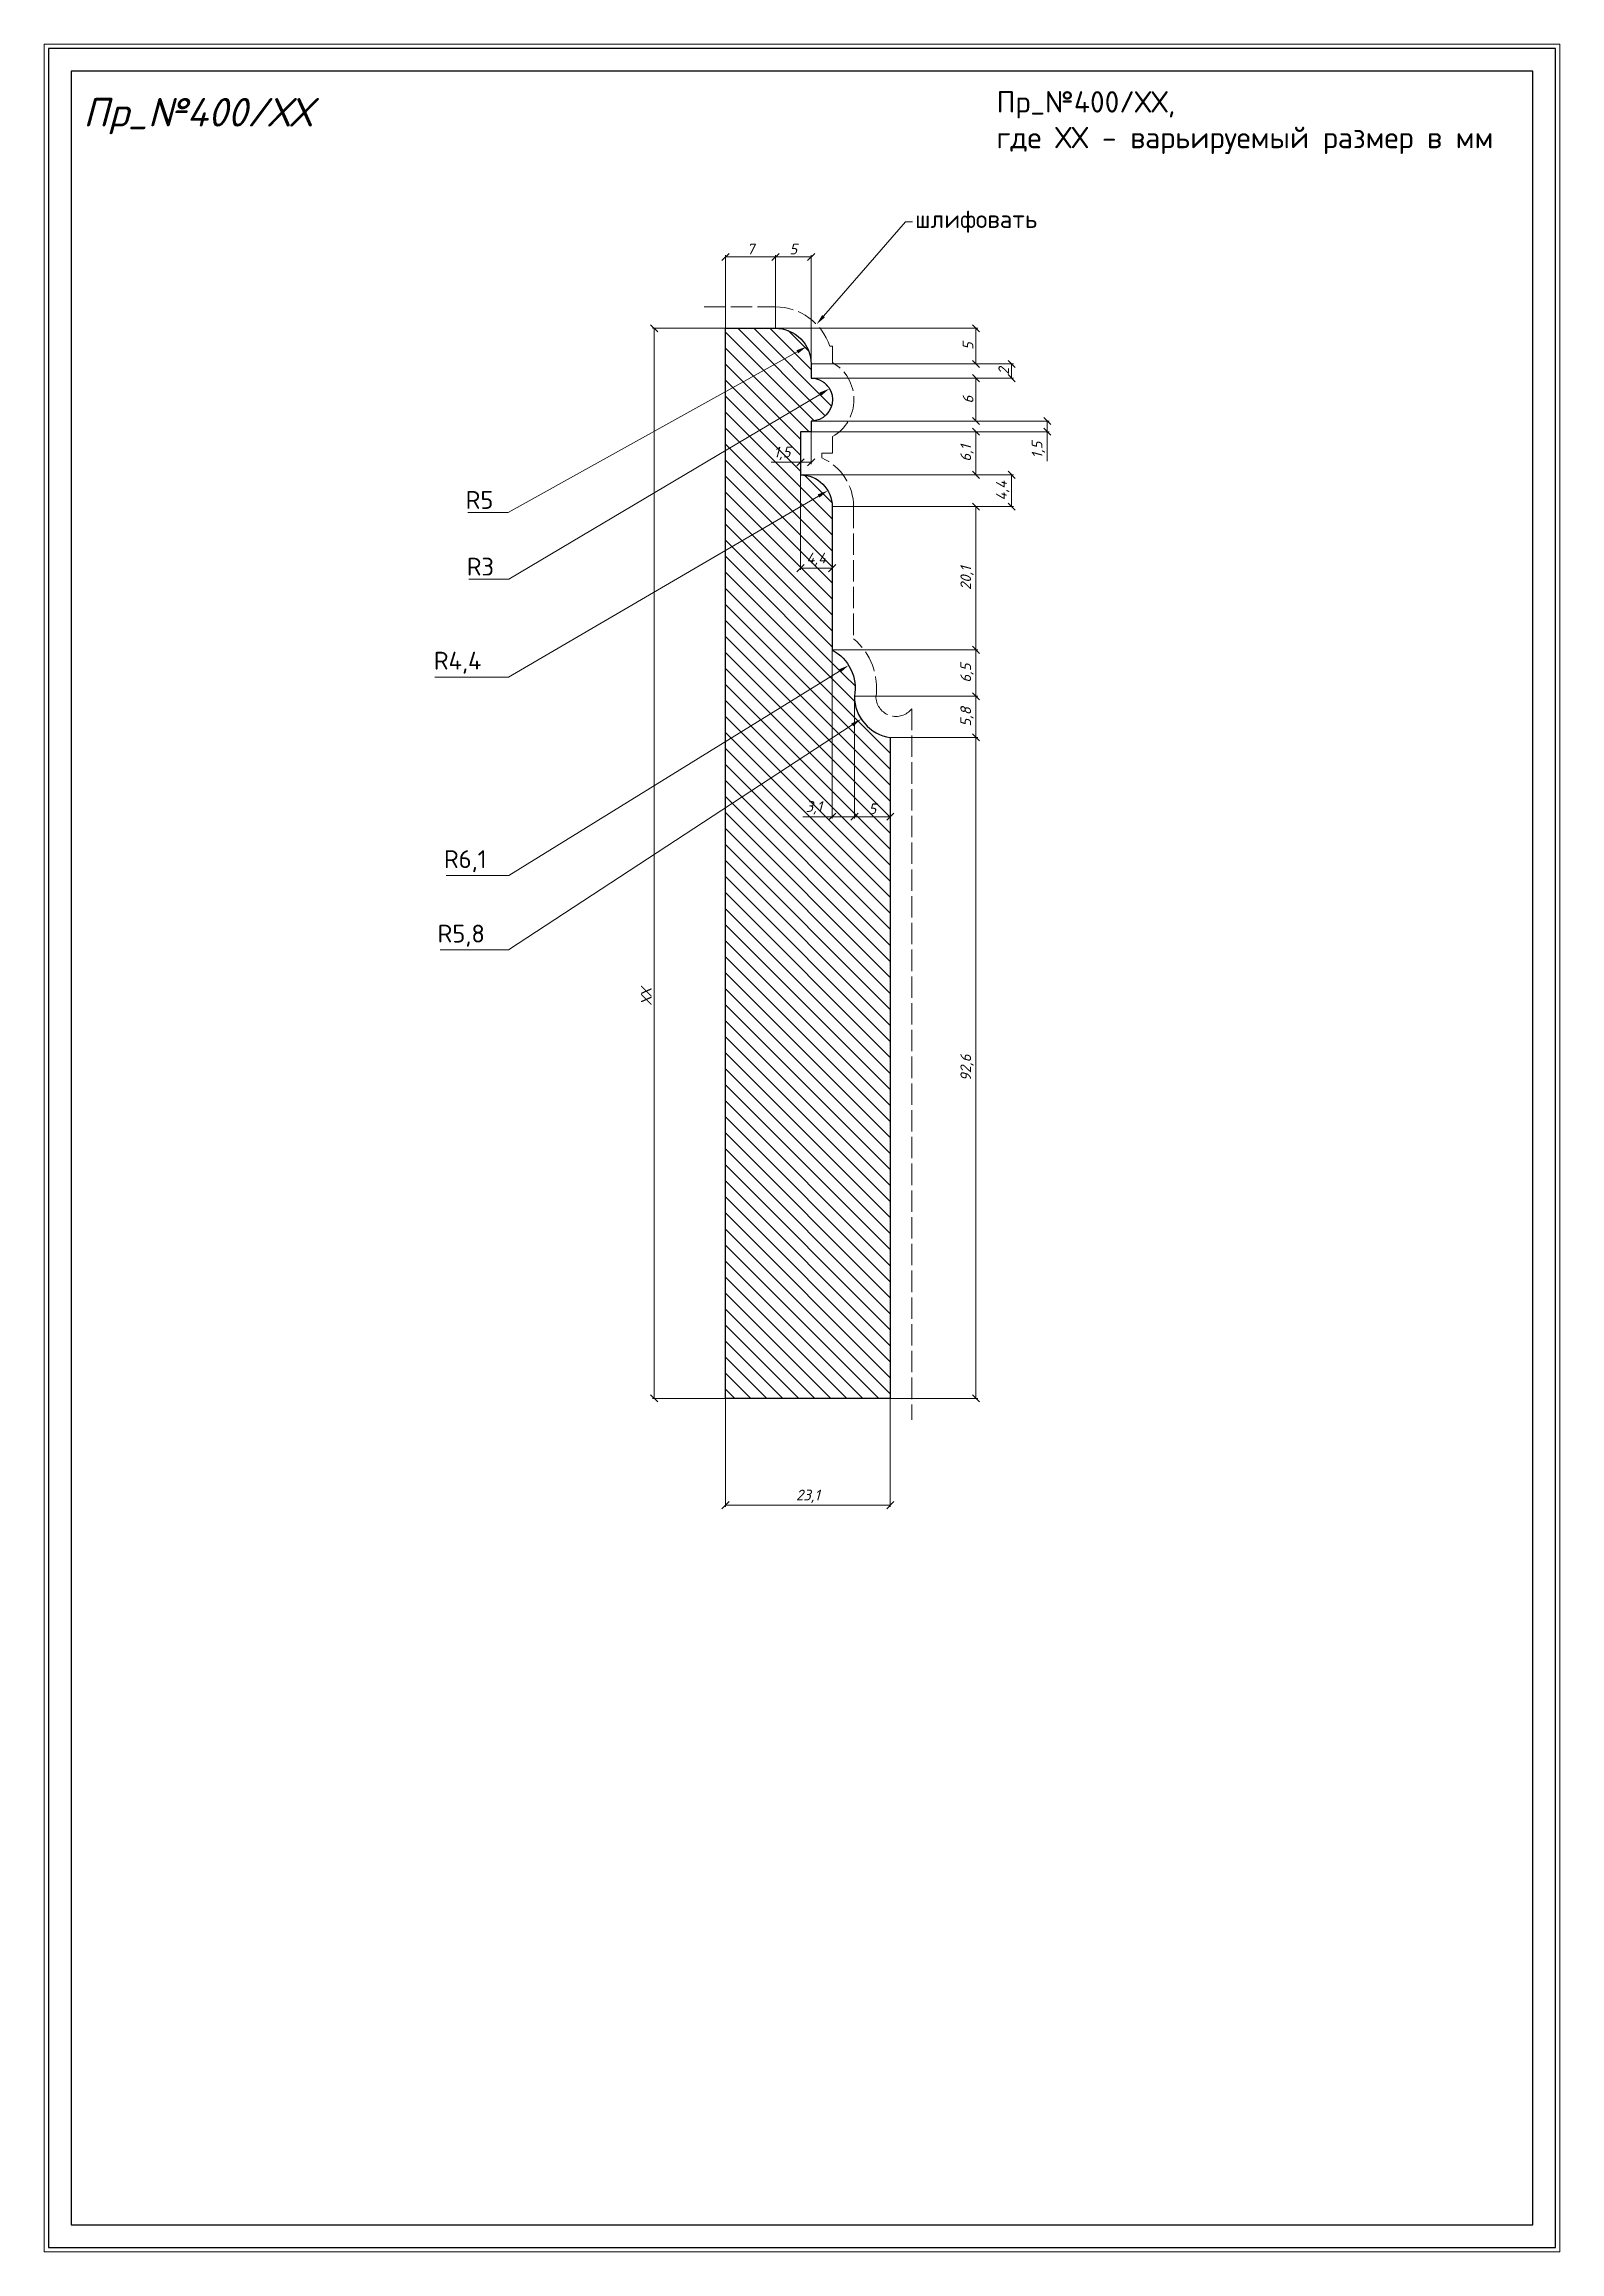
# Model space of a CAD drawing. Header units: millimetres. Extents: x 7439 to 7652, y 325 to 635.
import ezdxf
from ezdxf import colors
from ezdxf.entities.mleader import LeaderData, LeaderLine
from ezdxf.math import Vec2, Vec3

# ---------------------------------------------------------------- set-up
doc = ezdxf.new("R2010")
doc.units = ezdxf.units.MM
doc.linetypes.add('ACAD_ISO02W100', pattern=[15, 12, -3])
doc.layers.get('0').update_dxf_attribs({"lineweight": 13})
for name, color, linetype, lineweight in [('Пр_№400', 1, 'Continuous', 35), ('служебный слой ЛИНИИ ПУНКТИРНЫЕ', 7, 'ACAD_ISO02W100', 13), ('служебный слой НАДПИСИ', 7, 'Continuous', 13), ('служебный слой РАЗМЕРЫ', 7, 'Continuous', 9), ('служебный слой ШТАМП', 7, 'Continuous', 30), ('служебный слой ШТРИХОВКА', 7, 'Continuous', 5)]:
    doc.layers.add(name, color=color, linetype=linetype, lineweight=lineweight)
doc.styles.add('ЕСКД', font='isocpeur.ttf', dxfattribs={"oblique": 15})
doc.styles.add('ЕСКД профили размеры', font='isocpeur.ttf')
doc.styles.add('ЕСКД профили текст', font='isocpeur.ttf')
doc.styles.add('ЕСКД штамп_текст', font='isocpeur.ttf')
doc.dimstyles.new('ЕСКД', dxfattribs={"dimtxt": 3.5, "dimasz": 2.5, "dimexe": 0.25, "dimexo": 0, "dimgap": 0.35, "dimtad": 1, "dimdec": 1, "dimzin": 9, "dimtxsty": 'ЕСКД', "dimblk": 'OBLIQUE', "dimcen": 0, "dimclrd": 256, "dimclre": 256, "dimclrt": 256, "dimadec": 1, "dimazin": 0, "dimtfac": 1, "dimtdec": 1, "dimtmove": 0, "dimatfit": 3, "dimldrblk": 'DOTSMALL', "dimfxl": 1, "dimlwd": -1, "dimlwe": -1, "dimarcsym": 0})
doc.dimstyles.new('ЕСКД профили$4', dxfattribs={"dimtxt": 1.5, "dimasz": 1, "dimexe": 0.3, "dimexo": 0, "dimgap": 0.35, "dimtad": 1, "dimtoh": 1, "dimdec": 1, "dimzin": 9, "dimtxsty": 'ЕСКД профили размеры', "dimblk": 'OBLIQUE', "dimcen": 0, "dimse1": 1, "dimclrd": 256, "dimclre": 256, "dimclrt": 256, "dimadec": 1, "dimazin": 0, "dimtfac": 1, "dimtdec": 1, "dimtofl": 0, "dimtmove": 0, "dimatfit": 3, "dimldrblk": 'DOTSMALL', "dimfxl": 1, "dimlwd": -1, "dimlwe": -1, "dimarcsym": 2})

# ---------------------------------------------------------------- blocks, each defined once
blk = doc.blocks.new('_OBLIQUE')
at = {"color": 0, "linetype": 'ByBlock'}
blk.add_line((-0.5, -0.5), (0.5, 0.5), dxfattribs=at)
blk = doc.blocks.new('*D25')
at = {"layer": 'Defpoints', "color": 0, "transparency": 16777216}
for p in [(7524.95, 594.96), (7534.95, 594.96, 0), (7534.95, 444.96, 0)]:
    blk.add_point(p, dxfattribs=at)
at = {"layer": 'служебный слой РАЗМЕРЫ', "transparency": 16777216}
for p, q in [((7534.95, 594.96), (7524.7, 594.96)), ((7524.95, 444.96), (7524.95, 594.96)), ((7534.95, 444.96), (7524.7, 444.96))]:
    blk.add_line(p, q, dxfattribs=at)
for p, rotation in [((7524.95, 594.96), 90), ((7524.95, 444.96), 270)]:
    blk.add_blockref('_OBLIQUE', p, dxfattribs=dict(at, rotation=rotation))
at = {"layer": 'служебный слой РАЗМЕРЫ', "transparency": 16777216, "insert": (7523.85, 501.27), "char_height": 1.5, "attachment_point": 5, "rotation": 90, "style": 'ЕСКД'}
blk.add_mtext('ХХ', dxfattribs=at)
blk = doc.blocks.new('_DotSmall')
at = {"color": 0, "linetype": 'ByBlock', "lineweight": -3, "const_width": 0.5}
blk.add_lwpolyline([(-0.0625, 0, 1), (0.0625, 0, 1)], format="xyb", close=True, dxfattribs=at)
blk = doc.blocks.new('*D24')
at = {"layer": 'Defpoints', "color": 0, "transparency": 16777216}
for p in [(7558.84, 543.38, 0), (7553.97, 540.19)]:
    blk.add_point(p, dxfattribs=at)
at = {"layer": 'служебный слой РАЗМЕРЫ', "transparency": 16777216}
for p, q in [((7504.53, 507.82), (7552.72, 539.37)), ((7494.96, 507.82), (7504.53, 507.82))]:
    blk.add_line(p, q, dxfattribs=at)
blk.add_solid([(7552.58, 539.58), (7552.85, 539.16), (7553.97, 540.19)], dxfattribs=at)
at = {"layer": 'служебный слой РАЗМЕРЫ', "transparency": 16777216, "insert": (7497.9, 509.82), "char_height": 2.5, "attachment_point": 5, "style": 'ЕСКД профили размеры'}
blk.add_mtext('R5,8', dxfattribs=at)
blk = doc.blocks.new('*D23')
at = {"layer": 'Defpoints', "color": 0, "transparency": 16777216}
for p in [(7547.03, 544.51, 0), (7541.84, 541.3)]:
    blk.add_point(p, dxfattribs=at)
at = {"layer": 'служебный слой РАЗМЕРЫ', "transparency": 16777216}
for p, q in [((7504.59, 518.26), (7550.94, 546.92)), ((7495.78, 518.26), (7504.59, 518.26))]:
    blk.add_line(p, q, dxfattribs=at)
blk.add_solid([(7550.81, 547.14), (7551.07, 546.71), (7552.21, 547.71)], dxfattribs=at)
at = {"layer": 'служебный слой РАЗМЕРЫ', "transparency": 16777216, "insert": (7498.47, 520.26), "char_height": 2.5, "attachment_point": 5, "style": 'ЕСКД профили размеры'}
blk.add_mtext('R6,1', dxfattribs=at)
blk = doc.blocks.new('*D22')
at = {"layer": 'Defpoints', "color": 0, "transparency": 16777216}
for p in [(7545.45, 569.96, 0), (7541.61, 567.72)]:
    blk.add_point(p, dxfattribs=at)
at = {"layer": 'служебный слой РАЗМЕРЫ', "transparency": 16777216}
for p, q in [((7504.52, 546.08), (7548, 571.45)), ((7494.21, 546.08), (7504.52, 546.08))]:
    blk.add_line(p, q, dxfattribs=at)
blk.add_solid([(7547.87, 571.67), (7548.12, 571.23), (7549.29, 572.21)], dxfattribs=at)
at = {"layer": 'служебный слой РАЗМЕРЫ', "transparency": 16777216, "insert": (7497.4, 548.08), "char_height": 2.5, "attachment_point": 5, "style": 'ЕСКД профили размеры'}
blk.add_mtext('R4,4', dxfattribs=at)
blk = doc.blocks.new('*D21')
at = {"layer": 'Defpoints', "color": 0, "transparency": 16777216}
for p in [(7546.95, 584.96, 0), (7544.37, 583.43, 0)]:
    blk.add_point(p, dxfattribs=at)
at = {"layer": 'служебный слой РАЗМЕРЫ', "transparency": 16777216}
for p, q in [((7504.59, 559.8), (7548.24, 585.73)), ((7498.97, 559.8), (7504.59, 559.8))]:
    blk.add_line(p, q, dxfattribs=at)
blk.add_solid([(7548.11, 585.95), (7548.37, 585.52), (7549.53, 586.5)], dxfattribs=at)
at = {"layer": 'служебный слой РАЗМЕРЫ', "transparency": 16777216, "insert": (7500.59, 561.55), "char_height": 2.5, "attachment_point": 5, "style": 'ЕСКД профили размеры'}
blk.add_mtext('R3', dxfattribs=at)
blk = doc.blocks.new('*D20')
at = {"layer": 'Defpoints', "color": 0, "transparency": 16777216}
for p in [(7541.95, 589.96, 0), (7537.58, 587.54)]:
    blk.add_point(p, dxfattribs=at)
at = {"layer": 'служебный слой РАЗМЕРЫ', "transparency": 16777216}
for p, q in [((7504.46, 569.15), (7545.01, 591.66)), ((7498.84, 569.15), (7504.46, 569.15))]:
    blk.add_line(p, q, dxfattribs=at)
blk.add_solid([(7544.89, 591.88), (7545.13, 591.44), (7546.32, 592.39)], dxfattribs=at)
at = {"layer": 'служебный слой РАЗМЕРЫ', "transparency": 16777216, "insert": (7500.46, 570.9), "char_height": 2.5, "attachment_point": 5, "style": 'ЕСКД профили размеры'}
blk.add_mtext('R5', dxfattribs=at)
blk = doc.blocks.new('*D19')
at = {"layer": 'Defpoints', "color": 0, "transparency": 16777216}
for p in [(7534.95, 444.96, 0), (7558.05, 444.96), (7558.05, 429.99)]:
    blk.add_point(p, dxfattribs=at)
at = {"layer": 'служебный слой РАЗМЕРЫ', "transparency": 16777216}
for p, q in [((7534.95, 444.96), (7534.95, 429.74)), ((7558.05, 444.96), (7558.05, 429.74)), ((7534.95, 429.99), (7558.05, 429.99))]:
    blk.add_line(p, q, dxfattribs=at)
at = {"layer": 'служебный слой РАЗМЕРЫ', "transparency": 16777216, "rotation": 180}
blk.add_blockref('_OBLIQUE', (7534.95, 429.99), dxfattribs=at)
at = {"layer": 'служебный слой РАЗМЕРЫ', "transparency": 16777216}
blk.add_blockref('_OBLIQUE', (7558.05, 429.99), dxfattribs=at)
at = {"layer": 'служебный слой РАЗМЕРЫ', "transparency": 16777216, "insert": (7546.5, 431.24), "char_height": 1.5, "attachment_point": 5, "style": 'ЕСКД'}
blk.add_mtext('23,1', dxfattribs=at)
blk = doc.blocks.new('*D18')
at = {"layer": 'Defpoints', "color": 0, "transparency": 16777216}
for p in [(7534.95, 604.96), (7534.95, 594.96, 0), (7541.95, 594.96)]:
    blk.add_point(p, dxfattribs=at)
at = {"layer": 'служебный слой РАЗМЕРЫ', "transparency": 16777216}
for p, q in [((7534.95, 594.96), (7534.95, 605.21)), ((7541.95, 604.96), (7534.95, 604.96)), ((7541.95, 594.96), (7541.95, 605.21))]:
    blk.add_line(p, q, dxfattribs=at)
at = {"layer": 'служебный слой РАЗМЕРЫ', "transparency": 16777216, "rotation": 180}
blk.add_blockref('_OBLIQUE', (7534.95, 604.96), dxfattribs=at)
at = {"layer": 'служебный слой РАЗМЕРЫ', "transparency": 16777216}
blk.add_blockref('_OBLIQUE', (7541.95, 604.96), dxfattribs=at)
at = {"layer": 'служебный слой РАЗМЕРЫ', "transparency": 16777216, "insert": (7538.45, 606.06), "char_height": 1.5, "attachment_point": 5, "style": 'ЕСКД'}
blk.add_mtext('7', dxfattribs=at)
blk = doc.blocks.new('*D17')
at = {"layer": 'Defpoints', "color": 0, "transparency": 16777216}
for p in [(7553.02, 543.38, 0), (7558.05, 537.61, 0), (7553.02, 526.5)]:
    blk.add_point(p, dxfattribs=at)
at = {"layer": 'служебный слой РАЗМЕРЫ', "transparency": 16777216}
for p, q in [((7553.02, 543.38), (7553.02, 526.25)), ((7558.05, 537.61), (7558.05, 526.25)), ((7558.05, 526.5), (7553.02, 526.5))]:
    blk.add_line(p, q, dxfattribs=at)
at = {"layer": 'служебный слой РАЗМЕРЫ', "transparency": 16777216, "rotation": 180}
blk.add_blockref('_OBLIQUE', (7553.02, 526.5), dxfattribs=at)
at = {"layer": 'служебный слой РАЗМЕРЫ', "transparency": 16777216}
blk.add_blockref('_OBLIQUE', (7558.05, 526.5), dxfattribs=at)
at = {"layer": 'служебный слой РАЗМЕРЫ', "transparency": 16777216, "insert": (7555.53, 527.6), "char_height": 1.5, "attachment_point": 5, "style": 'ЕСКД'}
blk.add_mtext('5', dxfattribs=at)
blk = doc.blocks.new('*D9')
at = {"layer": 'Defpoints', "color": 0, "transparency": 16777216}
for p in [(7549.9, 549.88, 0), (7553.02, 543.38, 0), (7549.9, 526.5)]:
    blk.add_point(p, dxfattribs=at)
at = {"layer": 'служебный слой РАЗМЕРЫ', "transparency": 16777216}
for p, q in [((7549.9, 549.88), (7549.9, 526.25)), ((7553.02, 543.38), (7553.02, 526.25)), ((7549.9, 526.5), (7545.77, 526.5)), ((7553.02, 526.5), (7549.9, 526.5))]:
    blk.add_line(p, q, dxfattribs=at)
at = {"layer": 'служебный слой РАЗМЕРЫ', "transparency": 16777216, "rotation": 180}
blk.add_blockref('_OBLIQUE', (7549.9, 526.5), dxfattribs=at)
at = {"layer": 'служебный слой РАЗМЕРЫ', "transparency": 16777216}
blk.add_blockref('_OBLIQUE', (7553.02, 526.5), dxfattribs=at)
at = {"layer": 'служебный слой РАЗМЕРЫ', "transparency": 16777216, "insert": (7547.34, 527.75), "char_height": 1.5, "attachment_point": 5, "style": 'ЕСКД'}
blk.add_mtext('3,1', dxfattribs=at)
blk = doc.blocks.new('*D8')
at = {"layer": 'Defpoints', "color": 0, "transparency": 16777216}
for p in [(7545.45, 574.41), (7549.9, 569.96), (7545.45, 561.33)]:
    blk.add_point(p, dxfattribs=at)
at = {"layer": 'служебный слой РАЗМЕРЫ', "transparency": 16777216}
for p, q in [((7545.45, 574.41), (7545.45, 561.08)), ((7549.9, 569.96), (7549.9, 561.08)), ((7549.9, 561.33), (7545.45, 561.33))]:
    blk.add_line(p, q, dxfattribs=at)
at = {"layer": 'служебный слой РАЗМЕРЫ', "transparency": 16777216, "rotation": 180}
blk.add_blockref('_OBLIQUE', (7545.45, 561.33), dxfattribs=at)
at = {"layer": 'служебный слой РАЗМЕРЫ', "transparency": 16777216}
blk.add_blockref('_OBLIQUE', (7549.9, 561.33), dxfattribs=at)
at = {"layer": 'служебный слой РАЗМЕРЫ', "transparency": 16777216, "insert": (7547.68, 562.58), "char_height": 1.5, "attachment_point": 5, "style": 'ЕСКД'}
blk.add_mtext('4,4', dxfattribs=at)
blk = doc.blocks.new('*D7')
at = {"layer": 'Defpoints', "color": 0, "transparency": 16777216}
for p in [(7545.45, 580.46), (7546.95, 580.46, 0), (7545.45, 576.18)]:
    blk.add_point(p, dxfattribs=at)
at = {"layer": 'служебный слой РАЗМЕРЫ', "transparency": 16777216}
for p, q in [((7545.45, 580.46), (7545.45, 575.93)), ((7546.95, 580.46), (7546.95, 575.93)), ((7545.45, 576.18), (7541.33, 576.18)), ((7546.95, 576.18), (7545.45, 576.18))]:
    blk.add_line(p, q, dxfattribs=at)
at = {"layer": 'служебный слой РАЗМЕРЫ', "transparency": 16777216, "rotation": 180}
blk.add_blockref('_OBLIQUE', (7545.45, 576.18), dxfattribs=at)
at = {"layer": 'служебный слой РАЗМЕРЫ', "transparency": 16777216}
blk.add_blockref('_OBLIQUE', (7546.95, 576.18), dxfattribs=at)
at = {"layer": 'служебный слой РАЗМЕРЫ', "transparency": 16777216, "insert": (7542.89, 577.43), "char_height": 1.5, "attachment_point": 5, "style": 'ЕСКД'}
blk.add_mtext('1,5', dxfattribs=at)
blk = doc.blocks.new('*D16')
at = {"layer": 'Defpoints', "color": 0, "transparency": 16777216}
for p in [(7541.95, 604.96), (7541.95, 594.96, 0), (7546.95, 589.96, 0)]:
    blk.add_point(p, dxfattribs=at)
at = {"layer": 'служебный слой РАЗМЕРЫ', "transparency": 16777216}
for p, q in [((7541.95, 594.96), (7541.95, 605.21)), ((7546.95, 604.96), (7541.95, 604.96)), ((7546.95, 589.96), (7546.95, 605.21))]:
    blk.add_line(p, q, dxfattribs=at)
at = {"layer": 'служебный слой РАЗМЕРЫ', "transparency": 16777216, "rotation": 180}
blk.add_blockref('_OBLIQUE', (7541.95, 604.96), dxfattribs=at)
at = {"layer": 'служебный слой РАЗМЕРЫ', "transparency": 16777216}
blk.add_blockref('_OBLIQUE', (7546.95, 604.96), dxfattribs=at)
at = {"layer": 'служебный слой РАЗМЕРЫ', "transparency": 16777216, "insert": (7544.45, 606.06), "char_height": 1.5, "attachment_point": 5, "style": 'ЕСКД'}
blk.add_mtext('5', dxfattribs=at)
blk = doc.blocks.new('*D6')
at = {"layer": 'Defpoints', "color": 0, "transparency": 16777216}
for p in [(7546.95, 589.96), (7546.95, 587.96), (7575.05, 589.96)]:
    blk.add_point(p, dxfattribs=at)
at = {"layer": 'служебный слой РАЗМЕРЫ', "transparency": 16777216}
for p, q in [((7546.95, 589.96), (7575.3, 589.96)), ((7546.95, 587.96), (7575.3, 587.96)), ((7575.05, 587.96), (7575.05, 589.96))]:
    blk.add_line(p, q, dxfattribs=at)
for p, rotation in [((7575.05, 589.96), 90), ((7575.05, 587.96), 270)]:
    blk.add_blockref('_OBLIQUE', p, dxfattribs=dict(at, rotation=rotation))
at = {"layer": 'служебный слой РАЗМЕРЫ', "transparency": 16777216, "insert": (7573.95, 588.96), "char_height": 1.5, "attachment_point": 5, "rotation": 90, "style": 'ЕСКД'}
blk.add_mtext('2', dxfattribs=at)
blk = doc.blocks.new('*D14')
at = {"layer": 'Defpoints', "color": 0, "transparency": 16777216}
for p in [(7546.95, 587.96, 0), (7546.95, 581.96, 0), (7570.05, 581.96)]:
    blk.add_point(p, dxfattribs=at)
at = {"layer": 'служебный слой РАЗМЕРЫ', "transparency": 16777216}
for p, q in [((7546.95, 587.96), (7570.3, 587.96)), ((7570.05, 587.96), (7570.05, 581.96)), ((7546.95, 581.96), (7570.3, 581.96))]:
    blk.add_line(p, q, dxfattribs=at)
for p, rotation in [((7570.05, 587.96), 90), ((7570.05, 581.96), 270)]:
    blk.add_blockref('_OBLIQUE', p, dxfattribs=dict(at, rotation=rotation))
at = {"layer": 'служебный слой РАЗМЕРЫ', "transparency": 16777216, "insert": (7568.95, 584.96), "char_height": 1.5, "attachment_point": 5, "rotation": 90, "style": 'ЕСКД'}
blk.add_mtext('6', dxfattribs=at)
blk = doc.blocks.new('*D5')
at = {"layer": 'Defpoints', "color": 0, "transparency": 16777216}
for p in [(7546.95, 581.96, 0), (7546.95, 580.46, 0), (7580.05, 580.46)]:
    blk.add_point(p, dxfattribs=at)
at = {"layer": 'служебный слой РАЗМЕРЫ', "transparency": 16777216}
for p, q in [((7546.95, 581.96), (7580.3, 581.96)), ((7580.05, 581.96), (7580.05, 580.46)), ((7546.95, 580.46), (7580.3, 580.46)), ((7580.05, 580.46), (7580.05, 576.34))]:
    blk.add_line(p, q, dxfattribs=at)
for p, rotation in [((7580.05, 581.96), 90), ((7580.05, 580.46), 270)]:
    blk.add_blockref('_OBLIQUE', p, dxfattribs=dict(at, rotation=rotation))
at = {"layer": 'служебный слой РАЗМЕРЫ', "transparency": 16777216, "insert": (7578.8, 577.9), "char_height": 1.5, "attachment_point": 5, "rotation": 90, "style": 'ЕСКД'}
blk.add_mtext('1,5', dxfattribs=at)
blk = doc.blocks.new('*D4')
at = {"layer": 'Defpoints', "color": 0, "transparency": 16777216}
for p in [(7545.45, 580.46, 0), (7570.05, 580.46), (7545.45, 574.41, 0)]:
    blk.add_point(p, dxfattribs=at)
at = {"layer": 'служебный слой РАЗМЕРЫ', "transparency": 16777216}
for p, q in [((7545.45, 580.46), (7570.3, 580.46)), ((7570.05, 574.41), (7570.05, 580.46)), ((7545.45, 574.41), (7570.3, 574.41))]:
    blk.add_line(p, q, dxfattribs=at)
for p, rotation in [((7570.05, 580.46), 90), ((7570.05, 574.41), 270)]:
    blk.add_blockref('_OBLIQUE', p, dxfattribs=dict(at, rotation=rotation))
at = {"layer": 'служебный слой РАЗМЕРЫ', "transparency": 16777216, "insert": (7568.8, 577.44), "char_height": 1.5, "attachment_point": 5, "rotation": 90, "style": 'ЕСКД'}
blk.add_mtext('6,1', dxfattribs=at)
blk = doc.blocks.new('*D13')
at = {"layer": 'Defpoints', "color": 0, "transparency": 16777216}
for p in [(7545.45, 574.41, 0), (7549.9, 569.96, 0), (7575.05, 569.96)]:
    blk.add_point(p, dxfattribs=at)
at = {"layer": 'служебный слой РАЗМЕРЫ', "transparency": 16777216}
for p, q in [((7545.45, 574.41), (7575.3, 574.41)), ((7575.05, 574.41), (7575.05, 569.96)), ((7549.9, 569.96), (7575.3, 569.96))]:
    blk.add_line(p, q, dxfattribs=at)
for p, rotation in [((7575.05, 574.41), 90), ((7575.05, 569.96), 270)]:
    blk.add_blockref('_OBLIQUE', p, dxfattribs=dict(at, rotation=rotation))
at = {"layer": 'служебный слой РАЗМЕРЫ', "transparency": 16777216, "insert": (7573.8, 572.19), "char_height": 1.5, "attachment_point": 5, "rotation": 90, "style": 'ЕСКД'}
blk.add_mtext('4,4', dxfattribs=at)
blk = doc.blocks.new('*D12')
at = {"layer": 'Defpoints', "color": 0, "transparency": 16777216}
for p in [(7549.9, 569.96, 0), (7549.9, 549.88, 0), (7570.05, 549.88)]:
    blk.add_point(p, dxfattribs=at)
at = {"layer": 'служебный слой РАЗМЕРЫ', "transparency": 16777216}
for p, q in [((7549.9, 569.96), (7570.3, 569.96)), ((7570.05, 569.96), (7570.05, 549.88)), ((7549.9, 549.88), (7570.3, 549.88))]:
    blk.add_line(p, q, dxfattribs=at)
for p, rotation in [((7570.05, 569.96), 90), ((7570.05, 549.88), 270)]:
    blk.add_blockref('_OBLIQUE', p, dxfattribs=dict(at, rotation=rotation))
at = {"layer": 'служебный слой РАЗМЕРЫ', "transparency": 16777216, "insert": (7568.8, 559.92), "char_height": 1.5, "attachment_point": 5, "rotation": 90, "style": 'ЕСКД'}
blk.add_mtext('20,1', dxfattribs=at)
blk = doc.blocks.new('*D3')
at = {"layer": 'Defpoints', "color": 0, "transparency": 16777216}
for p in [(7549.9, 549.88, 0), (7570.05, 549.88), (7553.02, 543.38, 0)]:
    blk.add_point(p, dxfattribs=at)
at = {"layer": 'служебный слой РАЗМЕРЫ', "transparency": 16777216}
for p, q in [((7549.9, 549.88), (7570.3, 549.88)), ((7570.05, 543.38), (7570.05, 549.88)), ((7553.02, 543.38), (7570.3, 543.38))]:
    blk.add_line(p, q, dxfattribs=at)
for p, rotation in [((7570.05, 549.88), 90), ((7570.05, 543.38), 270)]:
    blk.add_blockref('_OBLIQUE', p, dxfattribs=dict(at, rotation=rotation))
at = {"layer": 'служебный слой РАЗМЕРЫ', "transparency": 16777216, "insert": (7568.8, 546.63), "char_height": 1.5, "attachment_point": 5, "rotation": 90, "style": 'ЕСКД'}
blk.add_mtext('6,5', dxfattribs=at)
blk = doc.blocks.new('*D11')
at = {"layer": 'Defpoints', "color": 0, "transparency": 16777216}
for p in [(7553.02, 543.38, 0), (7558.05, 537.61, 0), (7570.05, 537.61)]:
    blk.add_point(p, dxfattribs=at)
at = {"layer": 'служебный слой РАЗМЕРЫ', "transparency": 16777216}
for p, q in [((7553.02, 543.38), (7570.3, 543.38)), ((7570.05, 543.38), (7570.05, 537.61)), ((7558.05, 537.61), (7570.3, 537.61))]:
    blk.add_line(p, q, dxfattribs=at)
for p, rotation in [((7570.05, 543.38), 90), ((7570.05, 537.61), 270)]:
    blk.add_blockref('_OBLIQUE', p, dxfattribs=dict(at, rotation=rotation))
at = {"layer": 'служебный слой РАЗМЕРЫ', "transparency": 16777216, "insert": (7568.8, 540.49), "char_height": 1.5, "attachment_point": 5, "rotation": 90, "style": 'ЕСКД'}
blk.add_mtext('5,8', dxfattribs=at)
blk = doc.blocks.new('*D10')
at = {"layer": 'Defpoints', "color": 0, "transparency": 16777216}
for p in [(7558.05, 537.61, 0), (7558.05, 444.96, 0), (7570.05, 444.96)]:
    blk.add_point(p, dxfattribs=at)
at = {"layer": 'служебный слой РАЗМЕРЫ', "transparency": 16777216}
for p, q in [((7558.05, 537.61), (7570.3, 537.61)), ((7570.05, 537.61), (7570.05, 444.96)), ((7558.05, 444.96), (7570.3, 444.96))]:
    blk.add_line(p, q, dxfattribs=at)
for p, rotation in [((7570.05, 537.61), 90), ((7570.05, 444.96), 270)]:
    blk.add_blockref('_OBLIQUE', p, dxfattribs=dict(at, rotation=rotation))
at = {"layer": 'служебный слой РАЗМЕРЫ', "transparency": 16777216, "insert": (7568.8, 491.29), "char_height": 1.5, "attachment_point": 5, "rotation": 90, "style": 'ЕСКД'}
blk.add_mtext('92,6', dxfattribs=at)

msp = doc.modelspace()

# ---------------------------------------------------------------- hatches: boundary and pattern name
at = {"layer": 'служебный слой ШТРИХОВКА'}
h = msp.add_hatch(dxfattribs=at)
h.set_pattern_fill('ANSI31', color=256, scale=0.5, angle=90, style=0)
edge = h.paths.add_edge_path()
edge.add_arc((7547.03, 544.51), 6.1, -10.6635, 61.9071, ccw=False)
edge.add_arc((7558.84, 543.38), 5.82, 180, 262.1697)
edge.add_line((7558.05, 537.61), (7558.05, 444.96))
edge.add_line((7558.05, 444.96), (7534.95, 444.96))
edge.add_line((7534.95, 444.96), (7534.95, 594.96))
edge.add_line((7534.95, 594.96), (7541.95, 594.96))
edge.add_arc((7541.95, 589.96), 5, 0, 90, ccw=False)
edge.add_line((7546.95, 589.96), (7546.95, 589.46))
edge.add_line((7546.95, 589.46), (7546.95, 587.96))
edge.add_arc((7546.95, 584.96), 3, -90, 90, ccw=False)
edge.add_line((7546.95, 581.96), (7546.95, 580.46))
edge.add_line((7546.95, 580.46), (7545.45, 580.46))
edge.add_line((7545.45, 580.46), (7545.45, 574.41))
edge.add_arc((7545.45, 569.96), 4.45, 0, 90, ccw=False)
edge.add_line((7549.9, 569.96), (7549.9, 549.88))

# ---------------------------------------------------------------- linework, layer by layer
at = {"layer": 'Пр_№400', "lineweight": 30, "elevation": 0}
msp.add_lwpolyline([(7545.45, 580.46), (7545.45, 574.41, -0.414214), (7549.9, 569.96), (7549.9, 549.88, -0.327675), (7553.02, 543.38, 0.374729), (7558.05, 537.61), (7558.05, 444.96), (7534.95, 444.96), (7534.95, 594.96), (7541.95, 594.96, -0.414214), (7546.95, 589.96), (7546.95, 589.96), (7546.95, 589.96), (7546.95, 589.46), (7546.95, 589.46), (7546.95, 587.96, -1), (7546.95, 581.96), (7546.95, 580.46)], format="xyb", close=True, dxfattribs=at)
at = {"layer": 'служебный слой ЛИНИИ ПУНКТИРНЫЕ', "ltscale": 0.25, "elevation": 0}
msp.add_lwpolyline([(7531.95, 597.96), (7541.95, 597.96, -0.323907), (7549.55, 592.46), (7549.95, 592.46), (7549.95, 590.16, -0.57735), (7549.95, 579.77), (7549.95, 577.46), (7548.45, 577.46), (7548.45, 576.78, -0.297378), (7552.9, 569.96), (7552.9, 551.45, -0.259639), (7556.03, 543.17, 0.682698), (7561.05, 541.62), (7561.05, 441.96)], format="xyb", dxfattribs=at)
at = {"layer": 'служебный слой ШТАМП', "color": 6, "lineweight": 5, "ltscale": 100}
msp.add_lwpolyline([(7651.9, 634.79), (7439.44, 634.79), (7439.44, 325.33), (7651.9, 325.33)], close=True, dxfattribs=at)
at = {"layer": 'служебный слой ШТАМП', "ltscale": 100}
for points in [[(7651.29, 634.18), (7440.04, 634.18), (7440.04, 325.94), (7651.29, 325.94)], [(7648.12, 631.01), (7443.21, 631.01), (7443.21, 329.11), (7648.12, 329.11)]]:
    msp.add_lwpolyline(points, close=True, dxfattribs=at)

# ---------------------------------------------------------------- texts
at = {"layer": 'служебный слой НАДПИСИ', "style": 'ЕСКД', "oblique": 15}
msp.add_text('Пр_№400/ХХ', height=4, dxfattribs=at).set_placement((7444.93, 623.24))
at = {"layer": 'служебный слой РАЗМЕРЫ', "insert": (7572.93, 628.2), "char_height": 3, "attachment_point": 1, "style": 'ЕСКД профили текст'}
msp.add_mtext_dynamic_manual_height_columns('Пр_№400/ХХ,\\Pгде ХХ - варьируемый размер в мм', width=72.3128, gutter_width=15, heights=[0], dxfattribs=at)

# ---------------------------------------------------------------- dimensions: what is measured, and where the dimension line sits
at = {"layer": 'служебный слой РАЗМЕРЫ'}
for base, p1, p2, picture, middle in [((7534.95, 604.96), (7541.95, 594.96), (7534.95, 594.96, 0), '*D18', (7538.45, 606.06)), ((7541.95, 604.96), (7546.95, 589.96, 0), (7541.95, 594.96, 0), '*D16', (7544.45, 606.06)), ((7545.45, 576.18), (7546.95, 580.46, 0), (7545.45, 580.46), '*D7', (7542.89, 577.43)), ((7545.4525, 561.3308), (7549.8999, 569.9646), (7545.4525, 574.412), '*D8', (7547.6762, 562.5808)), ((7549.9, 526.5), (7553.02, 543.38, 0), (7549.9, 549.88, 0), '*D9', (7547.34, 527.75)), ((7553.02, 526.5), (7558.05, 537.61, 0), (7553.02, 543.38, 0), '*D17', (7555.53, 527.6)), ((7558.05, 429.99), (7534.95, 444.96, 0), (7558.05, 444.96), '*D19', (7546.5, 431.24))]:
    dim = msp.add_linear_dim(base=base, p1=p1, p2=p2, dimstyle='ЕСКД', override={"dimtxt": 1.5, "dimasz": 1}, dxfattribs=at)
    dim.commit()
    dim.dimension.update_dxf_attribs({"geometry": picture, "text_midpoint": middle})
dim = msp.add_linear_dim(base=(7524.95, 594.96), p1=(7534.95, 444.96, 0), p2=(7534.95, 594.96, 0), angle=90, text='ХХ', dimstyle='ЕСКД', override={"dimtxt": 1.5, "dimasz": 1}, dxfattribs=at)
dim.commit()
dim.dimension.update_dxf_attribs({"geometry": '*D25', "text_midpoint": (7524.95, 501.27), "dimtype": 128})
msp.add_linear_dim(base=(7570.05, 594.96), p1=(7546.95, 589.96, 0), p2=(7541.95, 594.96, 0), angle=90, dimstyle='ЕСКД', override={"dimtxt": 1.5, "dimasz": 1}, dxfattribs=at).render()
at = {"layer": 'служебный слой РАЗМЕРЫ', "color": 1}
for center, mpoint, picture, middle in [((7541.95, 589.96, 0), (7537.58, 587.54), '*D20', (7500.46, 569.15)), ((7546.95, 584.96, 0), (7544.37, 583.43, 0), '*D21', (7500.59, 559.8)), ((7545.45, 569.96, 0), (7541.61, 567.72), '*D22', (7497.4, 546.08)), ((7547.03, 544.51, 0), (7541.84, 541.3), '*D23', (7498.47, 518.26)), ((7558.84, 543.38, 0), (7553.97, 540.19), '*D24', (7497.9, 507.82))]:
    dim = msp.add_radius_dim(center=center, mpoint=mpoint, dimstyle='ЕСКД профили$4', override={"dimtxt": 2.5, "dimasz": 1.5, "dimgap": 0.5, "dimsah": 1}, dxfattribs=at)
    dim.commit()
    dim.dimension.update_dxf_attribs({"geometry": picture, "text_midpoint": middle, "dimtype": 132})
at = {"layer": 'служебный слой РАЗМЕРЫ'}
for base, p1, p2, picture, middle in [((7575.05, 589.96), (7546.95, 587.96), (7546.95, 589.96), '*D6', (7573.95, 588.96)), ((7570.05, 581.96), (7546.95, 587.96, 0), (7546.95, 581.96, 0), '*D14', (7568.95, 584.96)), ((7580.05, 580.46), (7546.95, 581.96, 0), (7546.95, 580.46, 0), '*D5', (7578.8, 577.9)), ((7570.0496, 580.4646), (7545.4525, 574.412, 0), (7545.4525, 580.4646, 0), '*D4', (7568.7996, 577.4383)), ((7575.0496, 569.9646), (7545.4525, 574.412, 0), (7549.8999, 569.9646, 0), '*D13', (7573.7996, 572.1883)), ((7570.05, 549.88), (7549.9, 569.96, 0), (7549.9, 549.88, 0), '*D12', (7568.8, 559.92)), ((7570.05, 549.88), (7553.02, 543.38, 0), (7549.9, 549.88, 0), '*D3', (7568.8, 546.63)), ((7570.05, 537.61), (7553.02, 543.38, 0), (7558.05, 537.61, 0), '*D11', (7568.8, 540.49)), ((7570.0496, 444.9646), (7558.0496, 537.6091, 0), (7558.0496, 444.9646, 0), '*D10', (7568.7996, 491.2868))]:
    dim = msp.add_linear_dim(base=base, p1=p1, p2=p2, angle=90, dimstyle='ЕСКД', override={"dimtxt": 1.5, "dimasz": 1}, dxfattribs=at)
    dim.commit()
    dim.dimension.update_dxf_attribs({"geometry": picture, "text_midpoint": middle})

# ---------------------------------------------------------------- leaders
ml = msp.add_multileader_mtext('Standard', dxfattribs=at)
ml.set_content('\\A1;шлифовать', color=256, style='ЕСКД штамп_текст')
ml.set_leader_properties(color=256, linetype='ByLayer', lineweight=-1)
ml.build(insert=Vec2(0, 0))
ml.multileader.update_dxf_attribs({"dogleg_length": 1, "arrow_head_size": 1.5})
ctx = ml.context
ctx.base_point, ctx.char_height, ctx.arrow_head_size, ctx.landing_gap_size, ctx.plane_origin = Vec3(7561.16, 609.9, 0), 2.5, 1.5, 0.5, Vec3(7621.77, 622.58, 0)
ctx.text_align_type = 2
notes = []
notes.append((ctx, [(1, (1, 1, 0), (7560.16, 609.9, 0), (1, 0), 1, [(0, [(7547.71, 595.52, 0)], 0, [])])]))
ctx.mtext.insert, ctx.mtext.alignment, ctx.mtext.flow_direction = Vec3(7578.66, 611.52, 0), 3, 5
for ctx, leaders in notes:
    for number, flags, end, landing, length, lines in leaders:
        leader = LeaderData()
        leader.index, (leader.has_last_leader_line, leader.has_dogleg_vector, leader.attachment_direction) = number, flags
        leader.last_leader_point, leader.dogleg_vector, leader.dogleg_length = Vec3(end), Vec3(landing), length
        for number, points, colour, breaks in lines:
            line = LeaderLine()
            line.index, line.vertices, line.color, line.breaks = number, Vec3.list(points), colors.encode_raw_color(colour), breaks
            leader.lines.append(line)
        ctx.leaders.append(leader)

doc.saveas('drawing.dxf')
